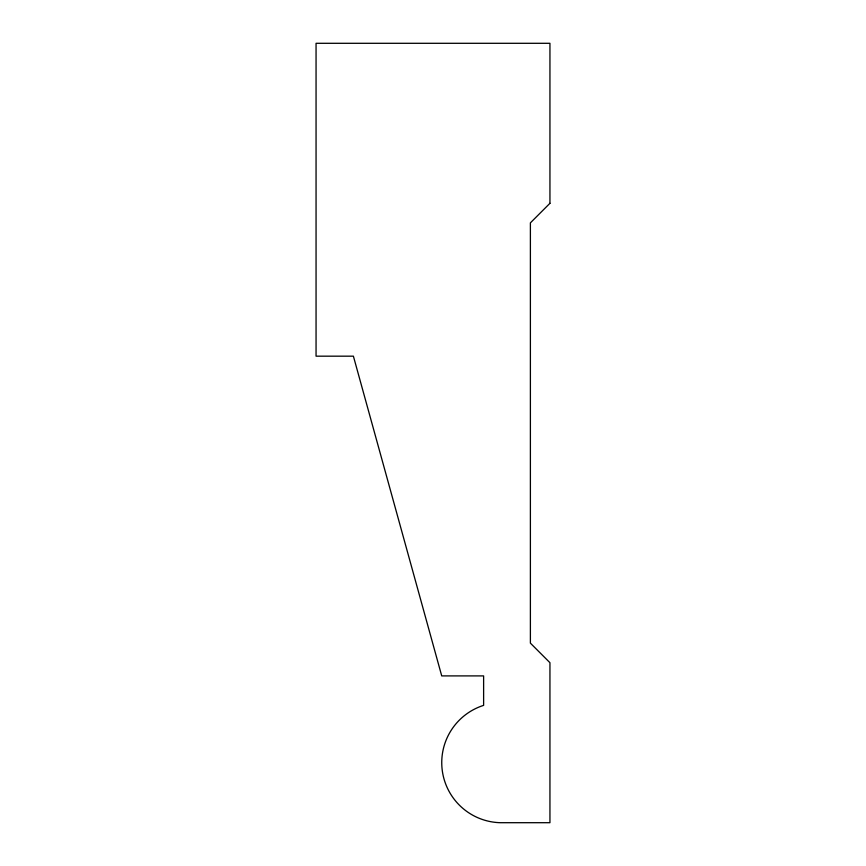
<?xml version="1.0" encoding="UTF-8"?>
<svg xmlns="http://www.w3.org/2000/svg" width="866" height="866" viewBox="0 0 866 866"><rect width="100%" height="100%" fill="white"/><g stroke="black" fill="none" stroke-linecap="round" stroke-linejoin="round"><path stroke-width="1.3" d="M549.942 203.304L530.393 222.865L530.393 643.135L549.942 662.696L549.942 822.7L500.31 822.7A60.09 60.09 0 0 1 483.618 705.368L483.618 675.902L441.725 675.902L353.393 356.175L316.058 356.175L316.058 43.3L549.942 43.3L549.942 203.304"/></g></svg>
